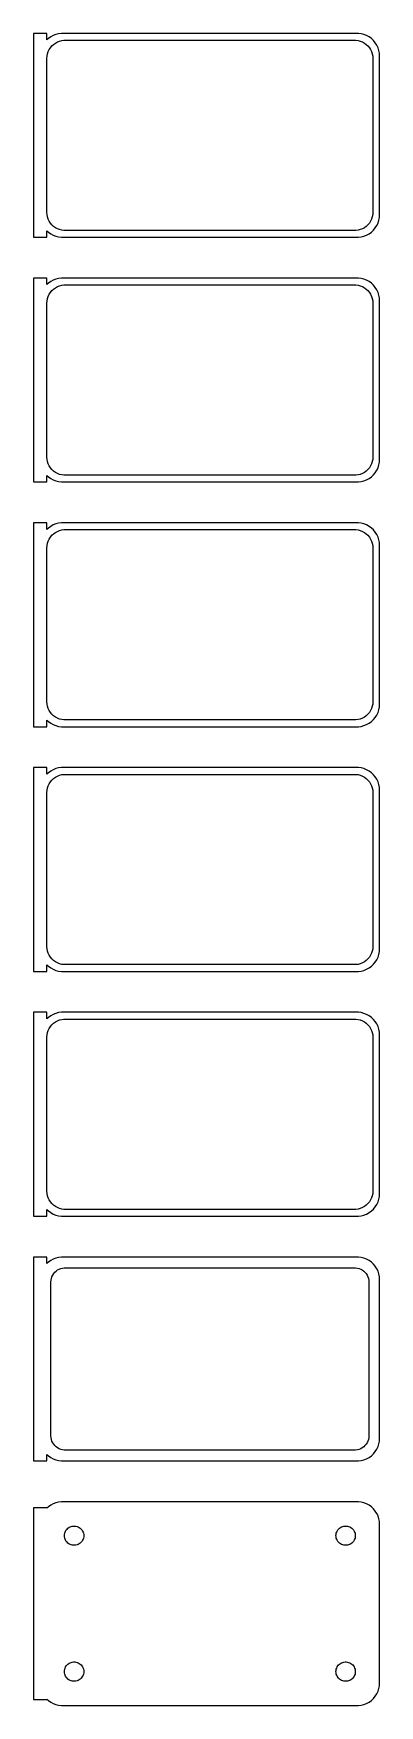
# Model space of a CAD drawing. Header units: metres. Extents: x -39 to 38, y 788 to 1588.
# Drawn here: x -39 to 37.5, y 787.5 to 1156.5 of the extents above; entities that cross this region are included whole.
import ezdxf

# ---------------------------------------------------------------- set-up
doc = ezdxf.new("R2010")
doc.units = ezdxf.units.M

msp = doc.modelspace()

# ---------------------------------------------------------------- linework, layer by layer
for p, q in [((-36, 1156.49), (-39, 1156.49)), ((-39, 1156.49), (-39, 1111.51)), ((-36, 1155.06), (-36, 1156.49)), ((-35.6871, 1155.35), (-36, 1155.06)), ((-35.1791, 1155.72), (-35.6871, 1155.35)), ((-34.6289, 1156.02), (-35.1791, 1155.72)), ((-34.0451, 1156.26), (-34.6289, 1156.02)), ((-33.4369, 1156.41), (-34.0451, 1156.26)), ((-32.8139, 1156.49), (-33.4369, 1156.41)), ((-33.2361, 1154.8), (-32.7495, 1154.93)), ((32.8139, 1156.49), (-32.8139, 1156.49)), ((-32.7495, 1154.93), (-32.2512, 1154.99)), ((-32.2512, 1154.99), (32.2512, 1154.99)), ((32.2512, 1154.99), (32.7495, 1154.93)), ((32.7495, 1154.93), (33.2361, 1154.8)), ((33.4369, 1156.41), (32.8139, 1156.49)), ((34.0451, 1156.26), (33.4369, 1156.41)), ((34.6289, 1156.02), (34.0451, 1156.26)), ((35.1791, 1155.72), (34.6289, 1156.02)), ((35.6871, 1155.35), (35.1791, 1155.72)), ((36.1448, 1154.92), (35.6871, 1155.35)), ((36.5451, 1154.44), (36.1448, 1154.92)), ((-36, 1151), (-35.9685, 1151.5)), ((-35.9685, 1151.5), (-35.8743, 1151.99)), ((-35.8743, 1151.99), (-35.7191, 1152.47)), ((-35.7191, 1152.47), (-35.5052, 1152.93)), ((-35.5052, 1152.93), (-35.2361, 1153.35)), ((-35.2361, 1153.35), (-34.9159, 1153.74)), ((-34.9159, 1153.74), (-34.5497, 1154.08)), ((-34.5497, 1154.08), (-34.1433, 1154.38)), ((-34.1433, 1154.38), (-33.7031, 1154.62)), ((-33.7031, 1154.62), (-33.2361, 1154.8)), ((33.2361, 1154.8), (33.7031, 1154.62)), ((33.7031, 1154.62), (34.1433, 1154.38)), ((34.1433, 1154.38), (34.5497, 1154.08)), ((34.5497, 1154.08), (34.9159, 1153.74)), ((34.9159, 1153.74), (35.2361, 1153.35)), ((35.2361, 1153.35), (35.5052, 1152.93)), ((35.5052, 1152.93), (35.7191, 1152.47)), ((35.7191, 1152.47), (35.8743, 1151.99)), ((35.8743, 1151.99), (35.9685, 1151.5)), ((35.9685, 1151.5), (36, 1151)), ((36.8815, 1153.91), (36.5451, 1154.44)), ((37.1489, 1153.34), (36.8815, 1153.91)), ((37.3429, 1152.74), (37.1489, 1153.34)), ((37.4606, 1152.13), (37.3429, 1152.74)), ((37.5, 1151.5), (37.4606, 1152.13)), ((37.5, 1116.5), (37.5, 1151.5)), ((-36, 1117), (-36, 1151)), ((36, 1151), (36, 1117)), ((-35.9685, 1116.5), (-36, 1117)), ((-35.8743, 1116.01), (-35.9685, 1116.5)), ((-35.7191, 1115.53), (-35.8743, 1116.01)), ((-35.5052, 1115.07), (-35.7191, 1115.53)), ((-35.2361, 1114.65), (-35.5052, 1115.07)), ((-34.9159, 1114.26), (-35.2361, 1114.65)), ((35.2361, 1114.65), (34.9159, 1114.26)), ((35.5052, 1115.07), (35.2361, 1114.65)), ((35.7191, 1115.53), (35.5052, 1115.07)), ((35.8743, 1116.01), (35.7191, 1115.53)), ((35.9685, 1116.5), (35.8743, 1116.01)), ((36, 1117), (35.9685, 1116.5)), ((36.8815, 1114.09), (37.1489, 1114.66)), ((37.1489, 1114.66), (37.3429, 1115.26)), ((37.3429, 1115.26), (37.4606, 1115.87)), ((37.4606, 1115.87), (37.5, 1116.5)), ((-39, 1111.51), (-36, 1111.51)), ((-36, 1112.94), (-35.6871, 1112.65)), ((-36, 1111.51), (-36, 1112.94)), ((-35.6871, 1112.65), (-35.1791, 1112.28)), ((-35.1791, 1112.28), (-34.6289, 1111.98)), ((-34.5497, 1113.92), (-34.9159, 1114.26)), ((-34.6289, 1111.98), (-34.0451, 1111.74)), ((-34.1433, 1113.62), (-34.5497, 1113.92)), ((-33.7031, 1113.38), (-34.1433, 1113.62)), ((-34.0451, 1111.74), (-33.4369, 1111.59)), ((-33.2361, 1113.2), (-33.7031, 1113.38)), ((-33.4369, 1111.59), (-32.8139, 1111.51)), ((-32.7495, 1113.07), (-33.2361, 1113.2)), ((-32.8139, 1111.51), (32.8139, 1111.51)), ((-32.2512, 1113.01), (-32.7495, 1113.07)), ((32.2512, 1113.01), (-32.2512, 1113.01)), ((32.7495, 1113.07), (32.2512, 1113.01)), ((33.2361, 1113.2), (32.7495, 1113.07)), ((32.8139, 1111.51), (33.4369, 1111.59)), ((33.7031, 1113.38), (33.2361, 1113.2)), ((33.4369, 1111.59), (34.0451, 1111.74)), ((34.1433, 1113.62), (33.7031, 1113.38)), ((34.0451, 1111.74), (34.6289, 1111.98)), ((34.5497, 1113.92), (34.1433, 1113.62)), ((34.9159, 1114.26), (34.5497, 1113.92)), ((34.6289, 1111.98), (35.1791, 1112.28)), ((35.1791, 1112.28), (35.6871, 1112.65)), ((35.6871, 1112.65), (36.1448, 1113.08)), ((36.1448, 1113.08), (36.5451, 1113.56)), ((36.5451, 1113.56), (36.8815, 1114.09)), ((-36, 1102.49), (-39, 1102.49)), ((-39, 1102.49), (-39, 1057.51)), ((-36, 1101.06), (-36, 1102.49)), ((-35.6871, 1101.35), (-36, 1101.06)), ((-35.1791, 1101.72), (-35.6871, 1101.35)), ((-35.2361, 1099.35), (-34.9159, 1099.74)), ((-34.6289, 1102.02), (-35.1791, 1101.72)), ((-34.9159, 1099.74), (-34.5497, 1100.08)), ((-34.0451, 1102.26), (-34.6289, 1102.02)), ((-34.5497, 1100.08), (-34.1433, 1100.38)), ((-34.1433, 1100.38), (-33.7031, 1100.62)), ((-33.4369, 1102.41), (-34.0451, 1102.26)), ((-33.7031, 1100.62), (-33.2361, 1100.8)), ((-32.8139, 1102.49), (-33.4369, 1102.41)), ((-33.2361, 1100.8), (-32.7495, 1100.93)), ((32.8139, 1102.49), (-32.8139, 1102.49)), ((-32.7495, 1100.93), (-32.2512, 1100.99)), ((-32.2512, 1100.99), (32.2512, 1100.99)), ((32.2512, 1100.99), (32.7495, 1100.93)), ((32.7495, 1100.93), (33.2361, 1100.8)), ((33.4369, 1102.41), (32.8139, 1102.49)), ((33.2361, 1100.8), (33.7031, 1100.62)), ((34.0451, 1102.26), (33.4369, 1102.41)), ((33.7031, 1100.62), (34.1433, 1100.38)), ((34.6289, 1102.02), (34.0451, 1102.26)), ((34.1433, 1100.38), (34.5497, 1100.08)), ((34.5497, 1100.08), (34.9159, 1099.74)), ((35.1791, 1101.72), (34.6289, 1102.02)), ((34.9159, 1099.74), (35.2361, 1099.35)), ((35.6871, 1101.35), (35.1791, 1101.72)), ((36.1448, 1100.92), (35.6871, 1101.35)), ((36.5451, 1100.44), (36.1448, 1100.92)), ((36.8815, 1099.91), (36.5451, 1100.44)), ((37.1489, 1099.34), (36.8815, 1099.91)), ((-36, 1097), (-35.9685, 1097.5)), ((-36, 1063), (-36, 1097)), ((-35.9685, 1097.5), (-35.8743, 1097.99)), ((-35.8743, 1097.99), (-35.7191, 1098.47)), ((-35.7191, 1098.47), (-35.5052, 1098.93)), ((-35.5052, 1098.93), (-35.2361, 1099.35)), ((35.2361, 1099.35), (35.5052, 1098.93)), ((35.5052, 1098.93), (35.7191, 1098.47)), ((35.7191, 1098.47), (35.8743, 1097.99)), ((35.8743, 1097.99), (35.9685, 1097.5)), ((35.9685, 1097.5), (36, 1097)), ((36, 1097), (36, 1063)), ((37.3429, 1098.74), (37.1489, 1099.34)), ((37.4606, 1098.13), (37.3429, 1098.74)), ((37.5, 1097.5), (37.4606, 1098.13)), ((37.5, 1062.5), (37.5, 1097.5)), ((-35.9685, 1062.5), (-36, 1063)), ((36, 1063), (35.9685, 1062.5)), ((-35.8743, 1062.01), (-35.9685, 1062.5)), ((-35.7191, 1061.53), (-35.8743, 1062.01)), ((-35.5052, 1061.07), (-35.7191, 1061.53)), ((-35.2361, 1060.65), (-35.5052, 1061.07)), ((-34.9159, 1060.26), (-35.2361, 1060.65)), ((-34.5497, 1059.92), (-34.9159, 1060.26)), ((-34.1433, 1059.62), (-34.5497, 1059.92)), ((-33.7031, 1059.38), (-34.1433, 1059.62)), ((-33.2361, 1059.2), (-33.7031, 1059.38)), ((-32.7495, 1059.07), (-33.2361, 1059.2)), ((-32.2512, 1059.01), (-32.7495, 1059.07)), ((32.2512, 1059.01), (-32.2512, 1059.01)), ((32.7495, 1059.07), (32.2512, 1059.01)), ((33.2361, 1059.2), (32.7495, 1059.07)), ((33.7031, 1059.38), (33.2361, 1059.2)), ((34.1433, 1059.62), (33.7031, 1059.38)), ((34.5497, 1059.92), (34.1433, 1059.62)), ((34.9159, 1060.26), (34.5497, 1059.92)), ((35.2361, 1060.65), (34.9159, 1060.26)), ((35.5052, 1061.07), (35.2361, 1060.65)), ((35.7191, 1061.53), (35.5052, 1061.07)), ((35.6871, 1058.65), (36.1448, 1059.08)), ((35.8743, 1062.01), (35.7191, 1061.53)), ((35.9685, 1062.5), (35.8743, 1062.01)), ((36.1448, 1059.08), (36.5451, 1059.56)), ((36.5451, 1059.56), (36.8815, 1060.09)), ((36.8815, 1060.09), (37.1489, 1060.66)), ((37.1489, 1060.66), (37.3429, 1061.26)), ((37.3429, 1061.26), (37.4606, 1061.87)), ((37.4606, 1061.87), (37.5, 1062.5)), ((-39, 1057.51), (-36, 1057.51)), ((-36, 1058.94), (-35.6871, 1058.65)), ((-36, 1057.51), (-36, 1058.94)), ((-35.6871, 1058.65), (-35.1791, 1058.28)), ((-35.1791, 1058.28), (-34.6289, 1057.98)), ((-34.6289, 1057.98), (-34.0451, 1057.74)), ((-34.0451, 1057.74), (-33.4369, 1057.59)), ((-33.4369, 1057.59), (-32.8139, 1057.51)), ((-32.8139, 1057.51), (32.8139, 1057.51)), ((32.8139, 1057.51), (33.4369, 1057.59)), ((33.4369, 1057.59), (34.0451, 1057.74)), ((34.0451, 1057.74), (34.6289, 1057.98)), ((34.6289, 1057.98), (35.1791, 1058.28)), ((35.1791, 1058.28), (35.6871, 1058.65)), ((-36, 1048.49), (-39, 1048.49)), ((-39, 1048.49), (-39, 1003.51)), ((-36, 1047.06), (-36, 1048.49)), ((-34.6289, 1048.02), (-35.1791, 1047.72)), ((-34.0451, 1048.26), (-34.6289, 1048.02)), ((-33.4369, 1048.41), (-34.0451, 1048.26)), ((-32.8139, 1048.49), (-33.4369, 1048.41)), ((32.8139, 1048.49), (-32.8139, 1048.49)), ((33.4369, 1048.41), (32.8139, 1048.49)), ((34.0451, 1048.26), (33.4369, 1048.41)), ((34.6289, 1048.02), (34.0451, 1048.26)), ((35.1791, 1047.72), (34.6289, 1048.02)), ((-35.6871, 1047.35), (-36, 1047.06)), ((-35.8743, 1043.99), (-35.7191, 1044.47)), ((-35.7191, 1044.47), (-35.5052, 1044.93)), ((-35.1791, 1047.72), (-35.6871, 1047.35)), ((-35.5052, 1044.93), (-35.2361, 1045.35)), ((-35.2361, 1045.35), (-34.9159, 1045.74)), ((-34.9159, 1045.74), (-34.5497, 1046.08)), ((-34.5497, 1046.08), (-34.1433, 1046.38)), ((-34.1433, 1046.38), (-33.7031, 1046.62)), ((-33.7031, 1046.62), (-33.2361, 1046.8)), ((-33.2361, 1046.8), (-32.7495, 1046.93)), ((-32.7495, 1046.93), (-32.2512, 1046.99)), ((-32.2512, 1046.99), (32.2512, 1046.99)), ((32.2512, 1046.99), (32.7495, 1046.93)), ((32.7495, 1046.93), (33.2361, 1046.8)), ((33.2361, 1046.8), (33.7031, 1046.62)), ((33.7031, 1046.62), (34.1433, 1046.38)), ((34.1433, 1046.38), (34.5497, 1046.08)), ((34.5497, 1046.08), (34.9159, 1045.74)), ((34.9159, 1045.74), (35.2361, 1045.35)), ((35.6871, 1047.35), (35.1791, 1047.72)), ((35.2361, 1045.35), (35.5052, 1044.93)), ((35.5052, 1044.93), (35.7191, 1044.47)), ((36.1448, 1046.92), (35.6871, 1047.35)), ((35.7191, 1044.47), (35.8743, 1043.99)), ((36.5451, 1046.44), (36.1448, 1046.92)), ((36.8815, 1045.91), (36.5451, 1046.44)), ((37.1489, 1045.34), (36.8815, 1045.91)), ((37.3429, 1044.74), (37.1489, 1045.34)), ((37.4606, 1044.13), (37.3429, 1044.74)), ((-36, 1043), (-35.9685, 1043.5)), ((-36, 1009), (-36, 1043)), ((-35.9685, 1043.5), (-35.8743, 1043.99)), ((35.8743, 1043.99), (35.9685, 1043.5)), ((35.9685, 1043.5), (36, 1043)), ((36, 1043), (36, 1009)), ((37.5, 1043.5), (37.4606, 1044.13)), ((37.5, 1008.5), (37.5, 1043.5)), ((-35.9685, 1008.5), (-36, 1009)), ((-35.8743, 1008.01), (-35.9685, 1008.5)), ((-35.7191, 1007.53), (-35.8743, 1008.01)), ((-35.5052, 1007.07), (-35.7191, 1007.53)), ((35.7191, 1007.53), (35.5052, 1007.07)), ((35.8743, 1008.01), (35.7191, 1007.53)), ((35.9685, 1008.5), (35.8743, 1008.01)), ((36, 1009), (35.9685, 1008.5)), ((37.3429, 1007.26), (37.4606, 1007.87)), ((37.4606, 1007.87), (37.5, 1008.5)), ((-36, 1004.94), (-35.6871, 1004.65)), ((-36, 1003.51), (-36, 1004.94)), ((-35.6871, 1004.65), (-35.1791, 1004.28)), ((-35.2361, 1006.65), (-35.5052, 1007.07)), ((-34.9159, 1006.26), (-35.2361, 1006.65)), ((-35.1791, 1004.28), (-34.6289, 1003.98)), ((-34.5497, 1005.92), (-34.9159, 1006.26)), ((-34.6289, 1003.98), (-34.0451, 1003.74)), ((-34.1433, 1005.62), (-34.5497, 1005.92)), ((-33.7031, 1005.38), (-34.1433, 1005.62)), ((-34.0451, 1003.74), (-33.4369, 1003.59)), ((-33.2361, 1005.2), (-33.7031, 1005.38)), ((-32.7495, 1005.07), (-33.2361, 1005.2)), ((-32.2512, 1005.01), (-32.7495, 1005.07)), ((32.2512, 1005.01), (-32.2512, 1005.01)), ((32.7495, 1005.07), (32.2512, 1005.01)), ((33.2361, 1005.2), (32.7495, 1005.07)), ((33.7031, 1005.38), (33.2361, 1005.2)), ((33.4369, 1003.59), (34.0451, 1003.74)), ((34.1433, 1005.62), (33.7031, 1005.38)), ((34.0451, 1003.74), (34.6289, 1003.98)), ((34.5497, 1005.92), (34.1433, 1005.62)), ((34.9159, 1006.26), (34.5497, 1005.92)), ((34.6289, 1003.98), (35.1791, 1004.28)), ((35.2361, 1006.65), (34.9159, 1006.26)), ((35.1791, 1004.28), (35.6871, 1004.65)), ((35.5052, 1007.07), (35.2361, 1006.65)), ((35.6871, 1004.65), (36.1448, 1005.08)), ((36.1448, 1005.08), (36.5451, 1005.56)), ((36.5451, 1005.56), (36.8815, 1006.09)), ((36.8815, 1006.09), (37.1489, 1006.66)), ((37.1489, 1006.66), (37.3429, 1007.26)), ((-39, 1003.51), (-36, 1003.51)), ((-33.4369, 1003.59), (-32.8139, 1003.51)), ((-32.8139, 1003.51), (32.8139, 1003.51)), ((32.8139, 1003.51), (33.4369, 1003.59)), ((-36, 994.49), (-39, 994.49)), ((-39, 994.49), (-39, 949.51)), ((-36, 993.059), (-36, 994.49)), ((-35.6871, 993.353), (-36, 993.059)), ((-35.1791, 993.722), (-35.6871, 993.353)), ((-34.6289, 994.024), (-35.1791, 993.722)), ((-34.0451, 994.255), (-34.6289, 994.024)), ((-34.1433, 992.377), (-33.7031, 992.619)), ((-33.4369, 994.411), (-34.0451, 994.255)), ((-33.7031, 992.619), (-33.2361, 992.804)), ((-32.8139, 994.49), (-33.4369, 994.411)), ((-33.2361, 992.804), (-32.7495, 992.929)), ((32.8139, 994.49), (-32.8139, 994.49)), ((-32.7495, 992.929), (-32.2512, 992.992)), ((-32.2512, 992.992), (32.2512, 992.992)), ((32.2512, 992.992), (32.7495, 992.929)), ((32.7495, 992.929), (33.2361, 992.804)), ((33.4369, 994.411), (32.8139, 994.49)), ((33.2361, 992.804), (33.7031, 992.619)), ((34.0451, 994.255), (33.4369, 994.411)), ((33.7031, 992.619), (34.1433, 992.377)), ((34.6289, 994.024), (34.0451, 994.255)), ((35.1791, 993.722), (34.6289, 994.024)), ((35.6871, 993.353), (35.1791, 993.722)), ((36.1448, 992.923), (35.6871, 993.353)), ((36.5451, 992.439), (36.1448, 992.923)), ((-36, 989), (-35.9685, 989.501)), ((-36, 955), (-36, 989)), ((-35.9685, 989.501), (-35.8743, 989.995)), ((-35.8743, 989.995), (-35.7191, 990.472)), ((-35.7191, 990.472), (-35.5052, 990.927)), ((-35.5052, 990.927), (-35.2361, 991.351)), ((-35.2361, 991.351), (-34.9159, 991.738)), ((-34.9159, 991.738), (-34.5497, 992.082)), ((-34.5497, 992.082), (-34.1433, 992.377)), ((34.1433, 992.377), (34.5497, 992.082)), ((34.5497, 992.082), (34.9159, 991.738)), ((34.9159, 991.738), (35.2361, 991.351)), ((35.2361, 991.351), (35.5052, 990.927)), ((35.5052, 990.927), (35.7191, 990.472)), ((35.7191, 990.472), (35.8743, 989.995)), ((35.8743, 989.995), (35.9685, 989.501)), ((35.9685, 989.501), (36, 989)), ((36, 989), (36, 955)), ((36.8815, 991.909), (36.5451, 992.439)), ((37.1489, 991.341), (36.8815, 991.909)), ((37.3429, 990.743), (37.1489, 991.341)), ((37.4606, 990.127), (37.3429, 990.743)), ((37.5, 989.5), (37.4606, 990.127)), ((37.5, 954.5), (37.5, 989.5)), ((-35.9685, 954.499), (-36, 955)), ((-35.8743, 954.005), (-35.9685, 954.499)), ((-35.7191, 953.528), (-35.8743, 954.005)), ((-35.5052, 953.073), (-35.7191, 953.528)), ((-35.2361, 952.649), (-35.5052, 953.073)), ((-34.9159, 952.262), (-35.2361, 952.649)), ((-34.5497, 951.918), (-34.9159, 952.262)), ((34.9159, 952.262), (34.5497, 951.918)), ((35.2361, 952.649), (34.9159, 952.262)), ((35.5052, 953.073), (35.2361, 952.649)), ((35.7191, 953.528), (35.5052, 953.073)), ((35.8743, 954.005), (35.7191, 953.528)), ((35.9685, 954.499), (35.8743, 954.005)), ((36, 955), (35.9685, 954.499)), ((36.5451, 951.561), (36.8815, 952.091)), ((36.8815, 952.091), (37.1489, 952.659)), ((37.1489, 952.659), (37.3429, 953.257)), ((37.3429, 953.257), (37.4606, 953.873)), ((37.4606, 953.873), (37.5, 954.5)), ((-39, 949.51), (-36, 949.51)), ((-36, 950.941), (-35.6871, 950.647)), ((-36, 949.51), (-36, 950.941)), ((-35.6871, 950.647), (-35.1791, 950.278)), ((-35.1791, 950.278), (-34.6289, 949.976)), ((-34.6289, 949.976), (-34.0451, 949.745)), ((-34.1433, 951.623), (-34.5497, 951.918)), ((-33.7031, 951.381), (-34.1433, 951.623)), ((-34.0451, 949.745), (-33.4369, 949.589)), ((-33.2361, 951.196), (-33.7031, 951.381)), ((-33.4369, 949.589), (-32.8139, 949.51)), ((-32.7495, 951.071), (-33.2361, 951.196)), ((-32.8139, 949.51), (32.8139, 949.51)), ((-32.2512, 951.008), (-32.7495, 951.071)), ((32.2512, 951.008), (-32.2512, 951.008)), ((32.7495, 951.071), (32.2512, 951.008)), ((33.2361, 951.196), (32.7495, 951.071)), ((32.8139, 949.51), (33.4369, 949.589)), ((33.7031, 951.381), (33.2361, 951.196)), ((33.4369, 949.589), (34.0451, 949.745)), ((34.1433, 951.623), (33.7031, 951.381)), ((34.0451, 949.745), (34.6289, 949.976)), ((34.5497, 951.918), (34.1433, 951.623)), ((34.6289, 949.976), (35.1791, 950.278)), ((35.1791, 950.278), (35.6871, 950.647)), ((35.6871, 950.647), (36.1448, 951.077)), ((36.1448, 951.077), (36.5451, 951.561)), ((-36, 940.49), (-39, 940.49)), ((-39, 940.49), (-39, 895.51)), ((-36, 939.059), (-36, 940.49)), ((-35.6871, 939.353), (-36, 939.059)), ((-35.1791, 939.722), (-35.6871, 939.353)), ((-35.5052, 936.927), (-35.2361, 937.351)), ((-35.2361, 937.351), (-34.9159, 937.738)), ((-34.6289, 940.024), (-35.1791, 939.722)), ((-34.9159, 937.738), (-34.5497, 938.082)), ((-34.0451, 940.255), (-34.6289, 940.024)), ((-34.5497, 938.082), (-34.1433, 938.377)), ((-34.1433, 938.377), (-33.7031, 938.619)), ((-33.4369, 940.411), (-34.0451, 940.255)), ((-33.7031, 938.619), (-33.2361, 938.804)), ((-32.8139, 940.49), (-33.4369, 940.411)), ((-33.2361, 938.804), (-32.7495, 938.929)), ((32.8139, 940.49), (-32.8139, 940.49)), ((-32.7495, 938.929), (-32.2512, 938.992)), ((-32.2512, 938.992), (32.2512, 938.992)), ((32.2512, 938.992), (32.7495, 938.929)), ((32.7495, 938.929), (33.2361, 938.804)), ((33.4369, 940.411), (32.8139, 940.49)), ((33.2361, 938.804), (33.7031, 938.619)), ((34.0451, 940.255), (33.4369, 940.411)), ((33.7031, 938.619), (34.1433, 938.377)), ((34.6289, 940.024), (34.0451, 940.255)), ((34.1433, 938.377), (34.5497, 938.082)), ((34.5497, 938.082), (34.9159, 937.738)), ((35.1791, 939.722), (34.6289, 940.024)), ((34.9159, 937.738), (35.2361, 937.351)), ((35.6871, 939.353), (35.1791, 939.722)), ((35.2361, 937.351), (35.5052, 936.927)), ((36.1448, 938.923), (35.6871, 939.353)), ((36.5451, 938.439), (36.1448, 938.923)), ((36.8815, 937.909), (36.5451, 938.439)), ((37.1489, 937.341), (36.8815, 937.909)), ((37.3429, 936.743), (37.1489, 937.341)), ((-36, 935), (-35.9685, 935.501)), ((-36, 901), (-36, 935)), ((-35.9685, 935.501), (-35.8743, 935.995)), ((-35.8743, 935.995), (-35.7191, 936.472)), ((-35.7191, 936.472), (-35.5052, 936.927)), ((35.5052, 936.927), (35.7191, 936.472)), ((35.7191, 936.472), (35.8743, 935.995)), ((35.8743, 935.995), (35.9685, 935.501)), ((35.9685, 935.501), (36, 935)), ((36, 935), (36, 901)), ((37.4606, 936.127), (37.3429, 936.743)), ((37.5, 935.5), (37.4606, 936.127)), ((37.5, 900.5), (37.5, 935.5)), ((-35.9685, 900.499), (-36, 901)), ((-35.8743, 900.005), (-35.9685, 900.499)), ((35.9685, 900.499), (35.8743, 900.005)), ((36, 901), (35.9685, 900.499)), ((37.4606, 899.873), (37.5, 900.5)), ((-36, 896.941), (-35.6871, 896.647)), ((-36, 895.51), (-36, 896.941)), ((-35.7191, 899.528), (-35.8743, 900.005)), ((-35.5052, 899.073), (-35.7191, 899.528)), ((-35.6871, 896.647), (-35.1791, 896.278)), ((-35.2361, 898.649), (-35.5052, 899.073)), ((-34.9159, 898.262), (-35.2361, 898.649)), ((-34.5497, 897.918), (-34.9159, 898.262)), ((-34.1433, 897.623), (-34.5497, 897.918)), ((-33.7031, 897.381), (-34.1433, 897.623)), ((-33.2361, 897.196), (-33.7031, 897.381)), ((-32.7495, 897.071), (-33.2361, 897.196)), ((-32.2512, 897.008), (-32.7495, 897.071)), ((32.2512, 897.008), (-32.2512, 897.008)), ((32.7495, 897.071), (32.2512, 897.008)), ((33.2361, 897.196), (32.7495, 897.071)), ((33.7031, 897.381), (33.2361, 897.196)), ((34.1433, 897.623), (33.7031, 897.381)), ((34.5497, 897.918), (34.1433, 897.623)), ((34.9159, 898.262), (34.5497, 897.918)), ((35.2361, 898.649), (34.9159, 898.262)), ((35.1791, 896.278), (35.6871, 896.647)), ((35.5052, 899.073), (35.2361, 898.649)), ((35.7191, 899.528), (35.5052, 899.073)), ((35.6871, 896.647), (36.1448, 897.077)), ((35.8743, 900.005), (35.7191, 899.528)), ((36.1448, 897.077), (36.5451, 897.561)), ((36.5451, 897.561), (36.8815, 898.091)), ((36.8815, 898.091), (37.1489, 898.659)), ((37.1489, 898.659), (37.3429, 899.257)), ((37.3429, 899.257), (37.4606, 899.873)), ((-39, 895.51), (-36, 895.51)), ((-35.1791, 896.278), (-34.6289, 895.976)), ((-34.6289, 895.976), (-34.0451, 895.745)), ((-34.0451, 895.745), (-33.4369, 895.589)), ((-33.4369, 895.589), (-32.8139, 895.51)), ((-32.8139, 895.51), (32.8139, 895.51)), ((32.8139, 895.51), (33.4369, 895.589)), ((33.4369, 895.589), (34.0451, 895.745)), ((34.0451, 895.745), (34.6289, 895.976)), ((34.6289, 895.976), (35.1791, 896.278)), ((-36, 886.479), (-39, 886.479)), ((-39, 886.479), (-39, 841.521)), ((-36, 885.059), (-36, 886.479)), ((-35.1791, 885.722), (-35.6871, 885.353)), ((-34.6289, 886.024), (-35.1791, 885.722)), ((-34.0451, 886.255), (-34.6289, 886.024)), ((-33.4369, 886.411), (-34.0451, 886.255)), ((-32.8139, 886.49), (-33.4369, 886.411)), ((32.8139, 886.49), (-32.8139, 886.49)), ((33.4369, 886.411), (32.8139, 886.49)), ((34.0451, 886.255), (33.4369, 886.411)), ((34.6289, 886.024), (34.0451, 886.255)), ((35.1791, 885.722), (34.6289, 886.024)), ((35.6871, 885.353), (35.1791, 885.722)), ((-35.6871, 885.353), (-36, 885.059)), ((-35.0151, 881.774), (-34.8943, 882.146)), ((-34.8943, 882.146), (-34.7279, 882.5)), ((-34.7279, 882.5), (-34.5184, 882.83)), ((-34.5184, 882.83), (-34.2692, 883.131)), ((-34.2692, 883.131), (-33.9842, 883.399)), ((-33.9842, 883.399), (-33.668, 883.628)), ((-33.668, 883.628), (-33.3254, 883.817)), ((-33.3254, 883.817), (-32.9619, 883.961)), ((-32.9619, 883.961), (-32.5833, 884.058)), ((-32.5833, 884.058), (-32.1954, 884.107)), ((-32.1954, 884.107), (32.1954, 884.107)), ((32.1954, 884.107), (32.5833, 884.058)), ((32.5833, 884.058), (32.9619, 883.961)), ((32.9619, 883.961), (33.3254, 883.817)), ((33.3254, 883.817), (33.668, 883.628)), ((33.668, 883.628), (33.9842, 883.399)), ((33.9842, 883.399), (34.2692, 883.131)), ((34.2692, 883.131), (34.5184, 882.83)), ((34.5184, 882.83), (34.7279, 882.5)), ((34.7279, 882.5), (34.8943, 882.146)), ((34.8943, 882.146), (35.0151, 881.774)), ((36.1448, 884.923), (35.6871, 885.353)), ((36.5451, 884.439), (36.1448, 884.923)), ((36.8815, 883.909), (36.5451, 884.439)), ((37.1489, 883.341), (36.8815, 883.909)), ((37.3429, 882.743), (37.1489, 883.341)), ((37.4606, 882.127), (37.3429, 882.743)), ((37.5, 881.5), (37.4606, 882.127)), ((-35.1129, 881), (-35.0884, 881.39)), ((-35.1129, 847), (-35.1129, 881)), ((-35.0884, 881.39), (-35.0151, 881.774)), ((35.0151, 881.774), (35.0884, 881.39)), ((35.0884, 881.39), (35.1129, 881)), ((35.1129, 881), (35.1129, 847)), ((37.5, 846.5), (37.5, 881.5)), ((-35.0884, 846.61), (-35.1129, 847)), ((-35.0151, 846.226), (-35.0884, 846.61)), ((-34.8943, 845.854), (-35.0151, 846.226)), ((-34.7279, 845.5), (-34.8943, 845.854)), ((-34.5184, 845.17), (-34.7279, 845.5)), ((-34.2692, 844.869), (-34.5184, 845.17)), ((34.5184, 845.17), (34.2692, 844.869)), ((34.7279, 845.5), (34.5184, 845.17)), ((34.8943, 845.854), (34.7279, 845.5)), ((35.0151, 846.226), (34.8943, 845.854)), ((35.0884, 846.61), (35.0151, 846.226)), ((35.1129, 847), (35.0884, 846.61)), ((37.1489, 844.659), (37.3429, 845.257)), ((37.3429, 845.257), (37.4606, 845.873)), ((37.4606, 845.873), (37.5, 846.5)), ((-39, 841.521), (-36, 841.521)), ((-36, 841.521), (-36, 842.941)), ((-36, 842.941), (-35.6871, 842.647)), ((-35.6871, 842.647), (-35.1791, 842.278)), ((-35.1791, 842.278), (-34.6289, 841.976)), ((-34.6289, 841.976), (-34.0451, 841.745)), ((-33.9842, 844.601), (-34.2692, 844.869)), ((-34.0451, 841.745), (-33.4369, 841.589)), ((-33.668, 844.372), (-33.9842, 844.601)), ((-33.3254, 844.183), (-33.668, 844.372)), ((-33.4369, 841.589), (-32.8139, 841.51)), ((-32.9619, 844.039), (-33.3254, 844.183)), ((-32.5833, 843.942), (-32.9619, 844.039)), ((-32.8139, 841.51), (32.8139, 841.51)), ((-32.1954, 843.893), (-32.5833, 843.942)), ((32.1954, 843.893), (-32.1954, 843.893)), ((32.5833, 843.942), (32.1954, 843.893)), ((32.9619, 844.039), (32.5833, 843.942)), ((32.8139, 841.51), (33.4369, 841.589)), ((33.3254, 844.183), (32.9619, 844.039)), ((33.668, 844.372), (33.3254, 844.183)), ((33.4369, 841.589), (34.0451, 841.745)), ((33.9842, 844.601), (33.668, 844.372)), ((34.2692, 844.869), (33.9842, 844.601)), ((34.0451, 841.745), (34.6289, 841.976)), ((34.6289, 841.976), (35.1791, 842.278)), ((35.1791, 842.278), (35.6871, 842.647)), ((35.6871, 842.647), (36.1448, 843.077)), ((36.1448, 843.077), (36.5451, 843.561)), ((36.5451, 843.561), (36.8815, 844.091)), ((36.8815, 844.091), (37.1489, 844.659)), ((-36, 831.153), (-39, 831.153)), ((-39, 831.153), (-39, 788.847)), ((-35.6871, 831.353), (-36, 831.059)), ((-36, 831.059), (-36, 831.153)), ((-35.1791, 831.722), (-35.6871, 831.353)), ((-34.6289, 832.024), (-35.1791, 831.722)), ((-34.0451, 832.255), (-34.6289, 832.024)), ((-33.4369, 832.411), (-34.0451, 832.255)), ((-32.8139, 832.49), (-33.4369, 832.411)), ((32.8139, 832.49), (-32.8139, 832.49)), ((33.4369, 832.411), (32.8139, 832.49)), ((34.0451, 832.255), (33.4369, 832.411)), ((34.6289, 832.024), (34.0451, 832.255)), ((35.1791, 831.722), (34.6289, 832.024)), ((35.6871, 831.353), (35.1791, 831.722)), ((36.1448, 830.923), (35.6871, 831.353)), ((36.5451, 830.439), (36.1448, 830.923)), ((36.8815, 829.909), (36.5451, 830.439)), ((-31.5565, 826.462), (-31.3611, 826.645)), ((-31.3611, 826.645), (-31.1441, 826.803)), ((-31.1441, 826.803), (-30.9091, 826.932)), ((-30.9091, 826.932), (-30.6598, 827.031)), ((-30.6598, 827.031), (-30.4001, 827.097)), ((-30.4001, 827.097), (-30.1341, 827.131)), ((-30.1341, 827.131), (-29.8659, 827.131)), ((-29.8659, 827.131), (-29.5999, 827.097)), ((-29.5999, 827.097), (-29.3401, 827.031)), ((-29.3401, 827.031), (-29.0908, 826.932)), ((-29.0908, 826.932), (-28.8559, 826.803)), ((-28.8559, 826.803), (-28.6389, 826.645)), ((-28.6389, 826.645), (-28.4434, 826.462)), ((28.4434, 826.462), (28.6389, 826.645)), ((28.6389, 826.645), (28.8559, 826.803)), ((28.8559, 826.803), (29.0908, 826.932)), ((29.0908, 826.932), (29.3401, 827.031)), ((29.3401, 827.031), (29.5999, 827.097)), ((29.5999, 827.097), (29.8659, 827.131)), ((29.8659, 827.131), (30.1341, 827.131)), ((30.1341, 827.131), (30.4001, 827.097)), ((30.4001, 827.097), (30.6598, 827.031)), ((30.6598, 827.031), (30.9091, 826.932)), ((30.9091, 826.932), (31.1441, 826.803)), ((31.1441, 826.803), (31.3611, 826.645)), ((31.3611, 826.645), (31.5565, 826.462)), ((37.1489, 829.341), (36.8815, 829.909)), ((37.3429, 828.743), (37.1489, 829.341)), ((37.4606, 828.127), (37.3429, 828.743)), ((37.5, 827.5), (37.4606, 828.127)), ((37.5, 792.5), (37.5, 827.5)), ((-32.1353, 825), (-32.1185, 825.268)), ((-32.1185, 824.732), (-32.1353, 825)), ((-32.1185, 825.268), (-32.0682, 825.531)), ((-32.0682, 824.469), (-32.1185, 824.732)), ((-32.0682, 825.531), (-31.9853, 825.786)), ((-31.9853, 824.214), (-32.0682, 824.469)), ((-31.9853, 825.786), (-31.8712, 826.029)), ((-31.8712, 823.971), (-31.9853, 824.214)), ((-31.8712, 826.029), (-31.7275, 826.255)), ((-31.7275, 823.745), (-31.8712, 823.971)), ((-31.7275, 826.255), (-31.5565, 826.462)), ((-31.5565, 823.538), (-31.7275, 823.745)), ((-31.3611, 823.355), (-31.5565, 823.538)), ((-31.1441, 823.197), (-31.3611, 823.355)), ((-30.9091, 823.068), (-31.1441, 823.197)), ((-30.6598, 822.969), (-30.9091, 823.068)), ((-30.4001, 822.903), (-30.6598, 822.969)), ((-30.1341, 822.869), (-30.4001, 822.903)), ((-29.8659, 822.869), (-30.1341, 822.869)), ((-29.5999, 822.903), (-29.8659, 822.869)), ((-29.3401, 822.969), (-29.5999, 822.903)), ((-29.0908, 823.068), (-29.3401, 822.969)), ((-28.8559, 823.197), (-29.0908, 823.068)), ((-28.6389, 823.355), (-28.8559, 823.197)), ((-28.4434, 823.538), (-28.6389, 823.355)), ((-28.4434, 826.462), (-28.2725, 826.255)), ((-28.2725, 823.745), (-28.4434, 823.538)), ((-28.2725, 826.255), (-28.1288, 826.029)), ((-28.1288, 823.971), (-28.2725, 823.745)), ((-28.1288, 826.029), (-28.0146, 825.786)), ((-28.0146, 824.214), (-28.1288, 823.971)), ((-28.0146, 825.786), (-27.9318, 825.531)), ((-27.9318, 824.469), (-28.0146, 824.214)), ((-27.9318, 825.531), (-27.8815, 825.268)), ((-27.8815, 824.732), (-27.9318, 824.469)), ((-27.8815, 825.268), (-27.8647, 825)), ((-27.8647, 825), (-27.8815, 824.732)), ((27.8647, 825), (27.8815, 825.268)), ((27.8815, 824.732), (27.8647, 825)), ((27.8815, 825.268), (27.9318, 825.531)), ((27.9318, 824.469), (27.8815, 824.732)), ((27.9318, 825.531), (28.0146, 825.786)), ((28.0146, 824.214), (27.9318, 824.469)), ((28.0146, 825.786), (28.1288, 826.029)), ((28.1288, 823.971), (28.0146, 824.214)), ((28.1288, 826.029), (28.2725, 826.255)), ((28.2725, 823.745), (28.1288, 823.971)), ((28.2725, 826.255), (28.4434, 826.462)), ((28.4434, 823.538), (28.2725, 823.745)), ((28.6389, 823.355), (28.4434, 823.538)), ((28.8559, 823.197), (28.6389, 823.355)), ((29.0908, 823.068), (28.8559, 823.197)), ((29.3401, 822.969), (29.0908, 823.068)), ((29.5999, 822.903), (29.3401, 822.969)), ((29.8659, 822.869), (29.5999, 822.903)), ((30.1341, 822.869), (29.8659, 822.869)), ((30.4001, 822.903), (30.1341, 822.869)), ((30.6598, 822.969), (30.4001, 822.903)), ((30.9091, 823.068), (30.6598, 822.969)), ((31.1441, 823.197), (30.9091, 823.068)), ((31.3611, 823.355), (31.1441, 823.197)), ((31.5565, 823.538), (31.3611, 823.355)), ((31.5565, 826.462), (31.7275, 826.255)), ((31.7275, 823.745), (31.5565, 823.538)), ((31.7275, 826.255), (31.8712, 826.029)), ((31.8712, 823.971), (31.7275, 823.745)), ((31.8712, 826.029), (31.9853, 825.786)), ((31.9853, 824.214), (31.8712, 823.971)), ((31.9853, 825.786), (32.0682, 825.531)), ((32.0682, 824.469), (31.9853, 824.214)), ((32.0682, 825.531), (32.1185, 825.268)), ((32.1185, 824.732), (32.0682, 824.469)), ((32.1185, 825.268), (32.1353, 825)), ((32.1353, 825), (32.1185, 824.732)), ((-30.9091, 796.932), (-30.6598, 797.031)), ((-30.6598, 797.031), (-30.4001, 797.097)), ((-30.4001, 797.097), (-30.1341, 797.131)), ((-30.1341, 797.131), (-29.8659, 797.131)), ((-29.8659, 797.131), (-29.5999, 797.097)), ((-29.5999, 797.097), (-29.3401, 797.031)), ((-29.3401, 797.031), (-29.0908, 796.932)), ((29.0908, 796.932), (29.3401, 797.031)), ((29.3401, 797.031), (29.5999, 797.097)), ((29.5999, 797.097), (29.8659, 797.131)), ((29.8659, 797.131), (30.1341, 797.131)), ((30.1341, 797.131), (30.4001, 797.097)), ((30.4001, 797.097), (30.6598, 797.031)), ((30.6598, 797.031), (30.9091, 796.932)), ((-32.1353, 795), (-32.1185, 795.268)), ((-32.1185, 794.732), (-32.1353, 795)), ((-32.1185, 795.268), (-32.0682, 795.531)), ((-32.0682, 794.469), (-32.1185, 794.732)), ((-32.0682, 795.531), (-31.9853, 795.786)), ((-31.9853, 794.214), (-32.0682, 794.469)), ((-31.9853, 795.786), (-31.8712, 796.029)), ((-31.8712, 793.971), (-31.9853, 794.214)), ((-31.8712, 796.029), (-31.7275, 796.255)), ((-31.7275, 793.745), (-31.8712, 793.971)), ((-31.7275, 796.255), (-31.5565, 796.462)), ((-31.5565, 793.538), (-31.7275, 793.745)), ((-31.5565, 796.462), (-31.3611, 796.645)), ((-31.3611, 793.355), (-31.5565, 793.538)), ((-31.3611, 796.645), (-31.1441, 796.803)), ((-31.1441, 793.197), (-31.3611, 793.355)), ((-31.1441, 796.803), (-30.9091, 796.932)), ((-29.0908, 796.932), (-28.8559, 796.803)), ((-28.8559, 796.803), (-28.6389, 796.645)), ((-28.6389, 793.355), (-28.8559, 793.197)), ((-28.6389, 796.645), (-28.4434, 796.462)), ((-28.4434, 793.538), (-28.6389, 793.355)), ((-28.4434, 796.462), (-28.2725, 796.255)), ((-28.2725, 793.745), (-28.4434, 793.538)), ((-28.2725, 796.255), (-28.1288, 796.029)), ((-28.1288, 793.971), (-28.2725, 793.745)), ((-28.1288, 796.029), (-28.0146, 795.786)), ((-28.0146, 794.214), (-28.1288, 793.971)), ((-28.0146, 795.786), (-27.9318, 795.531)), ((-27.9318, 794.469), (-28.0146, 794.214)), ((-27.9318, 795.531), (-27.8815, 795.268)), ((-27.8815, 794.732), (-27.9318, 794.469)), ((-27.8815, 795.268), (-27.8647, 795)), ((-27.8647, 795), (-27.8815, 794.732)), ((27.8647, 795), (27.8815, 795.268)), ((27.8815, 794.732), (27.8647, 795)), ((27.8815, 795.268), (27.9318, 795.531)), ((27.9318, 794.469), (27.8815, 794.732)), ((27.9318, 795.531), (28.0146, 795.786)), ((28.0146, 794.214), (27.9318, 794.469)), ((28.0146, 795.786), (28.1288, 796.029)), ((28.1288, 793.971), (28.0146, 794.214)), ((28.1288, 796.029), (28.2725, 796.255)), ((28.2725, 793.745), (28.1288, 793.971)), ((28.2725, 796.255), (28.4434, 796.462)), ((28.4434, 793.538), (28.2725, 793.745)), ((28.4434, 796.462), (28.6389, 796.645)), ((28.6389, 793.355), (28.4434, 793.538)), ((28.6389, 796.645), (28.8559, 796.803)), ((28.8559, 793.197), (28.6389, 793.355)), ((28.8559, 796.803), (29.0908, 796.932)), ((30.9091, 796.932), (31.1441, 796.803)), ((31.1441, 796.803), (31.3611, 796.645)), ((31.3611, 793.355), (31.1441, 793.197)), ((31.3611, 796.645), (31.5565, 796.462)), ((31.5565, 793.538), (31.3611, 793.355)), ((31.5565, 796.462), (31.7275, 796.255)), ((31.7275, 793.745), (31.5565, 793.538)), ((31.7275, 796.255), (31.8712, 796.029)), ((31.8712, 793.971), (31.7275, 793.745)), ((31.8712, 796.029), (31.9853, 795.786)), ((31.9853, 794.214), (31.8712, 793.971)), ((31.9853, 795.786), (32.0682, 795.531)), ((32.0682, 794.469), (31.9853, 794.214)), ((32.0682, 795.531), (32.1185, 795.268)), ((32.1185, 794.732), (32.0682, 794.469)), ((32.1185, 795.268), (32.1353, 795)), ((32.1353, 795), (32.1185, 794.732)), ((-30.9091, 793.068), (-31.1441, 793.197)), ((-30.6598, 792.969), (-30.9091, 793.068)), ((-30.4001, 792.903), (-30.6598, 792.969)), ((-30.1341, 792.869), (-30.4001, 792.903)), ((-29.8659, 792.869), (-30.1341, 792.869)), ((-29.5999, 792.903), (-29.8659, 792.869)), ((-29.3401, 792.969), (-29.5999, 792.903)), ((-29.0908, 793.068), (-29.3401, 792.969)), ((-28.8559, 793.197), (-29.0908, 793.068)), ((29.0908, 793.068), (28.8559, 793.197)), ((29.3401, 792.969), (29.0908, 793.068)), ((29.5999, 792.903), (29.3401, 792.969)), ((29.8659, 792.869), (29.5999, 792.903)), ((30.1341, 792.869), (29.8659, 792.869)), ((30.4001, 792.903), (30.1341, 792.869)), ((30.6598, 792.969), (30.4001, 792.903)), ((30.9091, 793.068), (30.6598, 792.969)), ((31.1441, 793.197), (30.9091, 793.068)), ((36.5451, 789.561), (36.8815, 790.091)), ((36.8815, 790.091), (37.1489, 790.659)), ((37.1489, 790.659), (37.3429, 791.257)), ((37.3429, 791.257), (37.4606, 791.873)), ((37.4606, 791.873), (37.5, 792.5)), ((-39, 788.847), (-36, 788.847)), ((-36, 788.847), (-36, 788.941)), ((-36, 788.941), (-35.6871, 788.647)), ((-35.6871, 788.647), (-35.1791, 788.278)), ((-35.1791, 788.278), (-34.6289, 787.976)), ((-34.6289, 787.976), (-34.0451, 787.745)), ((-34.0451, 787.745), (-33.4369, 787.589)), ((-33.4369, 787.589), (-32.8139, 787.51)), ((-32.8139, 787.51), (32.8139, 787.51)), ((32.8139, 787.51), (33.4369, 787.589)), ((33.4369, 787.589), (34.0451, 787.745)), ((34.0451, 787.745), (34.6289, 787.976)), ((34.6289, 787.976), (35.1791, 788.278)), ((35.1791, 788.278), (35.6871, 788.647)), ((35.6871, 788.647), (36.1448, 789.077)), ((36.1448, 789.077), (36.5451, 789.561))]:
    msp.add_line(p, q)

doc.saveas('drawing.dxf')
